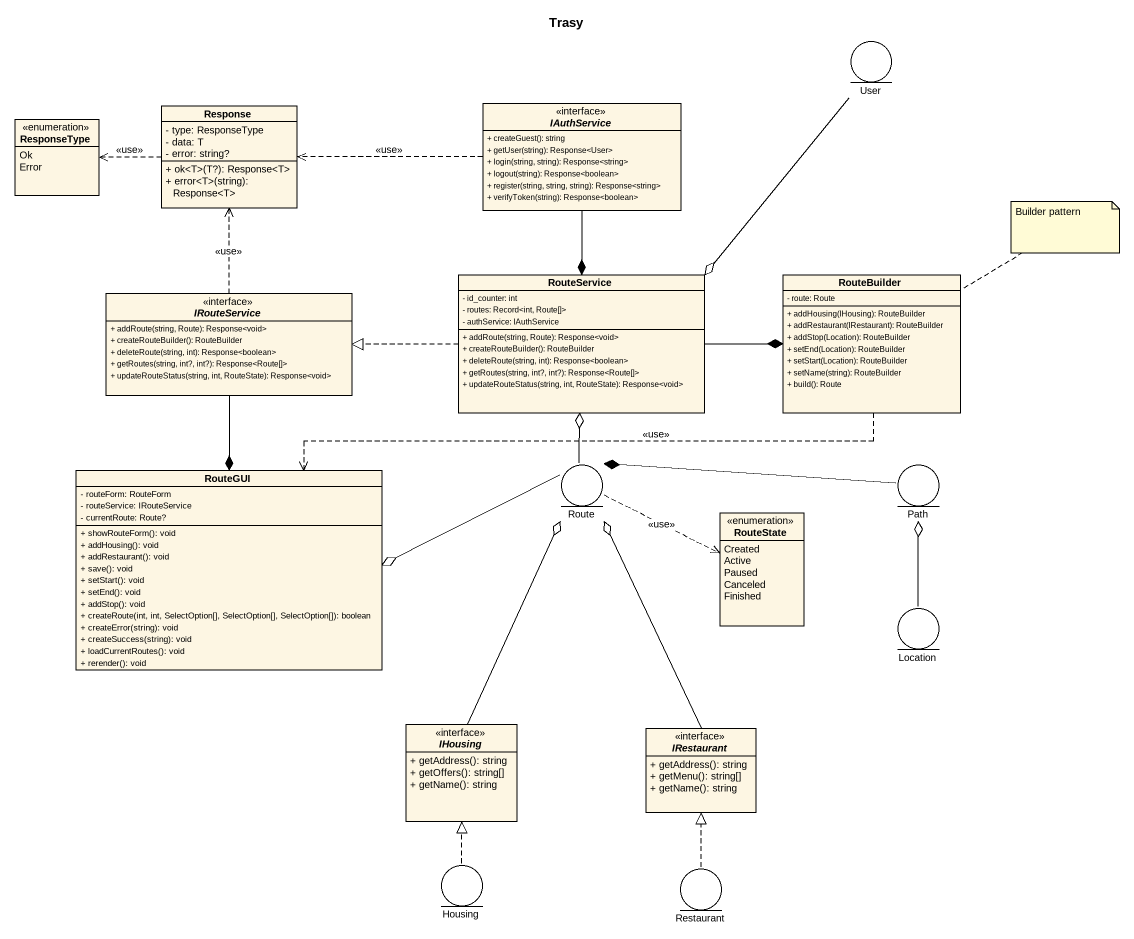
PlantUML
@startuml
title Trasy
allowmixing
hide circle
hide empty members
skinparam classAttributeIconSize 0
entity User
enum ResponseType {
  Ok
  Error
}
class Response {
  - type: ResponseType
  - data: T
  - error: string?
  + ok<T>(T?): Response<T>
  + error<T>(string): Response<T>
}
interface IAuthService {
  + createGuest(): string
  + getUser(string): Response<User>
  + login(string, string): Response<string>
  + logout(string): Response<boolean>
  + register(string, string, string): Response<string>
  + verifyToken(string): Response<boolean>
}
interface IRouteService {
  + addRoute(string, Route): Response<void>
  + createRouteBuilder(): RouteBuilder
  + deleteRoute(string, int): Response<boolean>
  + getRoutes(string, int?, int?): Response<Route[]>
  + updateRouteStatus(string, int, RouteState): Response<void>
}
class RouteService {
  - id_counter: int
  - routes: Record<int, Route[]>
  - authService: IAuthService
  + addRoute(string, Route): Response<void>
  + createRouteBuilder(): RouteBuilder
  + deleteRoute(string, int): Response<boolean>
  + getRoutes(string, int?, int?): Response<Route[]>
  + updateRouteStatus(string, int, RouteState): Response<void>
}
class RouteBuilder {
  - route: Route
  + addHousing(IHousing): RouteBuilder
  + addRestaurant(IRestaurant): RouteBuilder
  + addStop(Location): RouteBuilder
  + setEnd(Location): RouteBuilder
  + setStart(Location): RouteBuilder
  + setName(string): RouteBuilder
  + build(): Route
}
class RouteGUI {
  - routeForm: RouteForm
  - routeService: IRouteService
  - currentRoute: Route?
  + showRouteForm(): void
  + addHousing(): void
  + addRestaurant(): void
  + save(): void
  + setStart(): void
  + setEnd(): void
  + addStop(): void
  + createRoute(int, int, SelectOption[], SelectOption[], SelectOption[]): boolean
  + createError(string): void
  + createSuccess(string): void
  + loadCurrentRoutes(): void
  + rerender(): void
}
entity Route
entity Path
enum RouteState {
  Created
  Active
  Paused
  Canceled
  Finished
}
entity Location
interface IHousing {
  + getAddress(): string
  + getOffers(): string[]
  + getName(): string
}
interface IRestaurant {
  + getAddress(): string
  + getMenu(): string[]
  + getName(): string
}
entity Housing
entity Restaurant
User --o RouteService
Response .left.> ResponseType : <<use>>
IAuthService .left.> Response : <<use>>
IAuthService --* RouteService
IRouteService .up.> Response : <<use>>
IRouteService --* RouteGUI
RouteService .left.|> IRouteService
RouteService -right-* RouteBuilder
RouteBuilder .left.> RouteGUI : <<use>>
Route -up-o RouteService
Route -left-o RouteGUI
Route .right.> RouteState : <<use>>
Path -left-* Route
Location -up-o Path
IHousing -up-o Route
IRestaurant -up-o Route
Housing .up.|> IHousing
Restaurant .up.|> IRestaurant
note top of RouteBuilder : Builder pattern
@enduml
